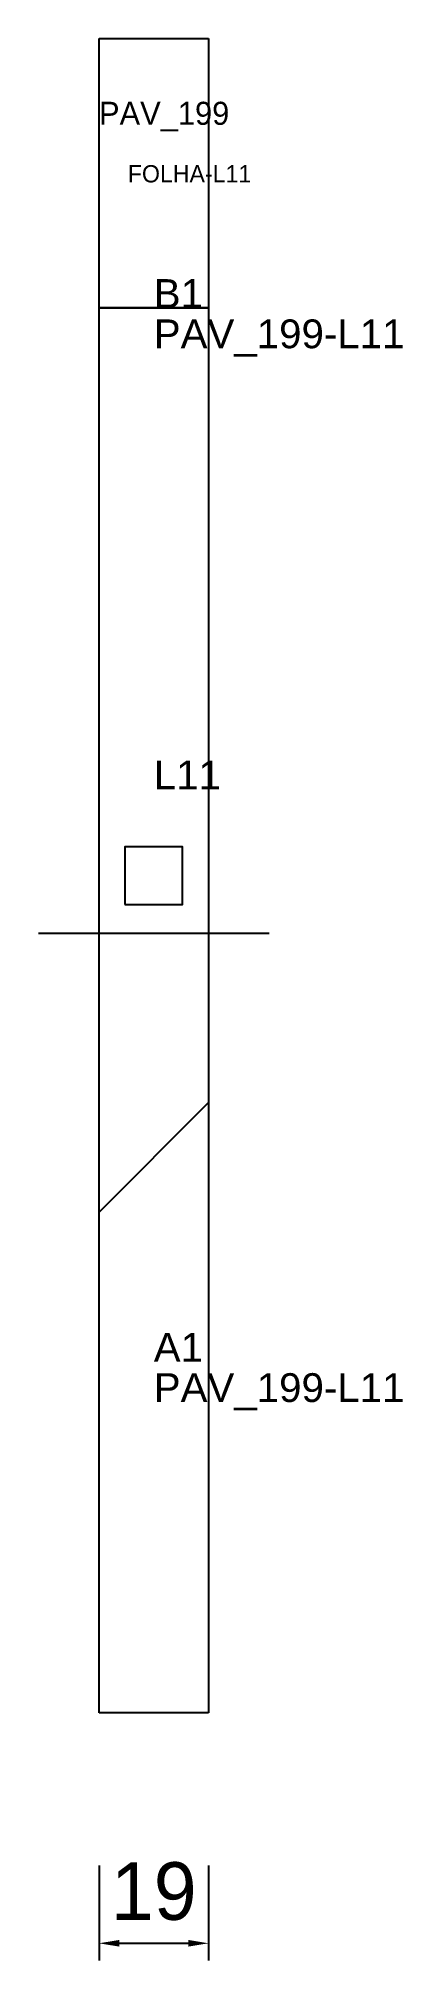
# Model space of a CAD drawing. Header units: metres. Extents: x 212 to 275, y -132 to 202.
import ezdxf

# ---------------------------------------------------------------- set-up
doc = ezdxf.new("R2010")
doc.units = ezdxf.units.M
for name, color, linetype in [('3', 3, 'CONTINUOUS'), ('AUX00', 7, 'CONTINUOUS'), ('COTA', 241, 'CONTINUOUS'), ('FOLHA', 255, 'CONTINUOUS'), ('Hachura', 251, 'CONTINUOUS'), ('NOMENCLATURA', 7, 'CONTINUOUS'), ('Nível', 160, 'CONTINUOUS'), ('Painéis', 200, 'CONTINUOUS'), ('Pilares', 5, 'CONTINUOUS'), ('SARR_2.2x7', 40, 'CONTINUOUS')]:
    doc.layers.add(name, color=color, linetype=linetype)
doc.styles.add('ARIAL', font='Arial.ttf')
doc.styles.add('STR_STANDARD', font='arial.ttf')
doc.dimstyles.new('EZ DXF', dxfattribs={"dimtxt": 10, "dimasz": 3.5, "dimexe": 3, "dimexo": 1.5, "dimgap": 1, "dimtad": 1, "dimdec": 1, "dimdsep": 46, "dimcen": 2.5, "dimazin": 3, "dimtfac": 1, "dimtmove": 0, "dimatfit": 3})

msp = doc.modelspace()

# ---------------------------------------------------------------- hatches: boundary and pattern name
at = {"layer": 'Hachura'}
h = msp.add_hatch(dxfattribs=at)
h.set_pattern_fill('ANSI31', scale=50)
h.paths.add_polyline_path([(222.2, 201.5), (241.2, 201.5), (241.2, -89.3), (222.2, -89.3)])
h = msp.add_hatch(dxfattribs=at)
h.set_pattern_fill('ANSI31', scale=50)
h.paths.add_polyline_path([(222.2, 201.5), (241.2, 201.5), (241.2, -89.3), (222.2, -89.3)])

# ---------------------------------------------------------------- linework, layer by layer
at = {"layer": '3'}
msp.add_lwpolyline([(222.2, 154.7), (241.2, 154.7)], close=True, dxfattribs=at)
msp.add_lwpolyline([(222.2, 154.7), (241.2, 154.7)], close=True, dxfattribs=at)
at = {"layer": 'Painéis', "color": 200}
for p, q in [((222.2, 201.5), (241.2, 201.5)), ((222.2, -89.3), (222.2, 201.5)), ((222.2, 201.5), (241.2, 201.5)), ((222.2, -89.3), (222.2, 201.5)), ((241.2, 201.5), (241.2, -89.3)), ((241.2, 201.5), (241.2, -89.3)), ((241.2, -89.3), (222.2, -89.3)), ((241.2, -89.3), (222.2, -89.3))]:
    msp.add_line(p, q, dxfattribs=at)
at = {"layer": 'Pilares'}
msp.add_lwpolyline([(226.7, 51.1), (236.7, 51.1), (236.7, 61.1), (226.7, 61.1)], close=True, dxfattribs=at)
msp.add_lwpolyline([(226.7, 51.1), (236.7, 51.1), (236.7, 61.1), (226.7, 61.1)], close=True, dxfattribs=at)
at = {"layer": 'SARR_2.2x7'}
msp.add_line((211.7, 46.1), (251.7, 46.1), dxfattribs=at)
msp.add_line((211.7, 46.1), (251.7, 46.1), dxfattribs=at)

# ---------------------------------------------------------------- texts
at = {"layer": '3', "style": 'STR_STANDARD'}
for s, p in [('B1', (231.7, 154.7)), ('B1', (231.7, 154.7)), ('A1', (231.7, -28.3)), ('A1', (231.7, -28.3))]:
    msp.add_text(s, height=5, dxfattribs=at).set_placement(p)
at = {"layer": 'AUX00', "style": 'STR_STANDARD'}
for p in [(231.7, 147.7), (231.7, 147.7), (231.7, -35.3), (231.7, -35.3)]:
    msp.add_text('PAV_199-L11', height=5, dxfattribs=at).set_placement(p)
at = {"layer": 'FOLHA'}
msp.add_text('FOLHA-L11', height=3, dxfattribs=at).set_placement((227.2, 176.5))
msp.add_text('FOLHA-L11', height=3, dxfattribs=at).set_placement((227.2, 176.5))
at = {"layer": 'NOMENCLATURA', "insert": (231.7, 76.1), "char_height": 5, "attachment_point": 1, "style": 'ARIAL'}
msp.add_mtext('L11', dxfattribs=at)
msp.add_mtext('L11', dxfattribs=at)
at = {"layer": 'Nível'}
msp.add_text('PAV_199', height=4, dxfattribs=at).set_placement((222.2, 186.5))
msp.add_text('PAV_199', height=4, dxfattribs=at).set_placement((222.2, 186.5))

# ---------------------------------------------------------------- dimensions: what is measured, and where the dimension line sits
at = {"layer": 'COTA'}
msp.add_linear_dim(base=(222.2, -129.3), p1=(222.2, -114.3), p2=(241.2, -114.3), dimstyle='EZ DXF', dxfattribs=at).render()
msp.add_linear_dim(base=(222.2, -129.3), p1=(222.2, -114.3), p2=(241.2, -114.3), dimstyle='EZ DXF', dxfattribs=at).render()

doc.saveas('drawing.dxf')
